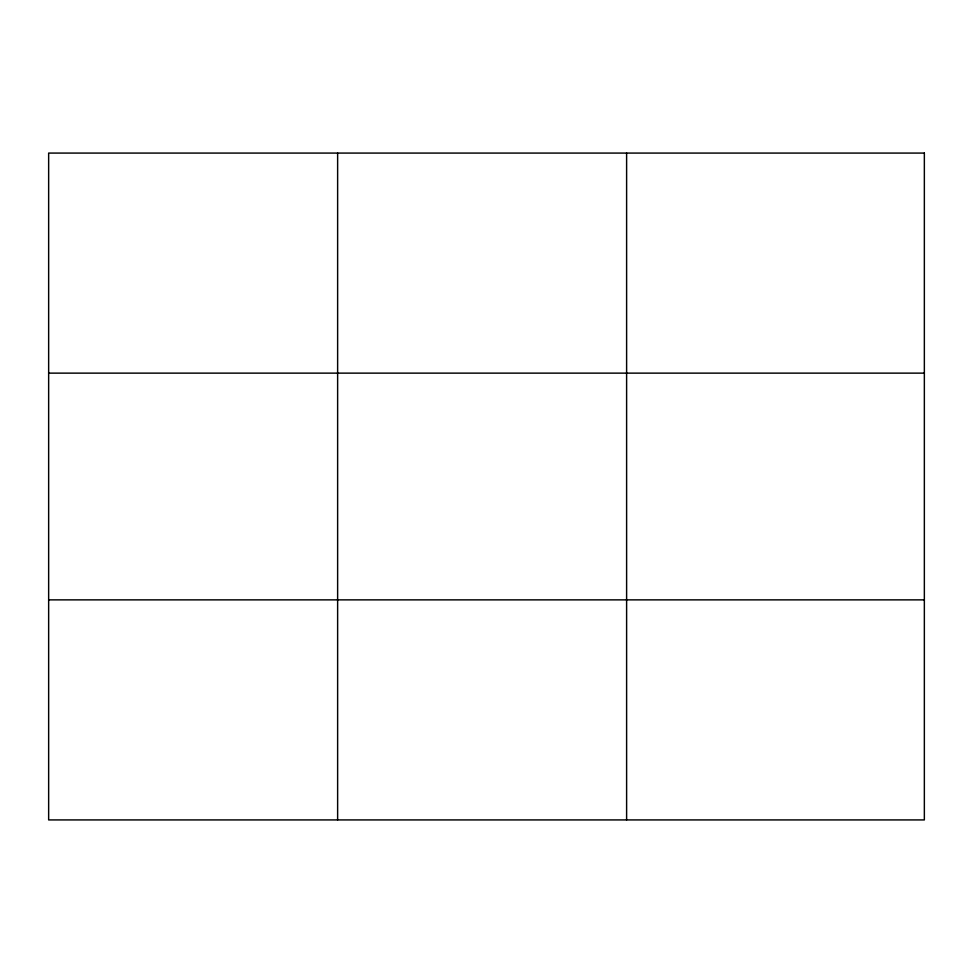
<?xml version="1.0" encoding="UTF-8"?>
<svg xmlns="http://www.w3.org/2000/svg" width="973" height="973" viewBox="0 0 973 973"><rect width="100%" height="100%" fill="white"/><g stroke="black" fill="none" stroke-linecap="round" stroke-linejoin="round"><path stroke-width="1.46" d="M337.631 153.077L337.631 819.923M626.612 153.077L626.612 819.923M48.65 373.133L924.35 373.133M48.65 599.867L924.35 599.867M924.35 153.077L924.35 819.923L48.65 819.923L48.65 153.077L924.35 153.077"/></g></svg>
